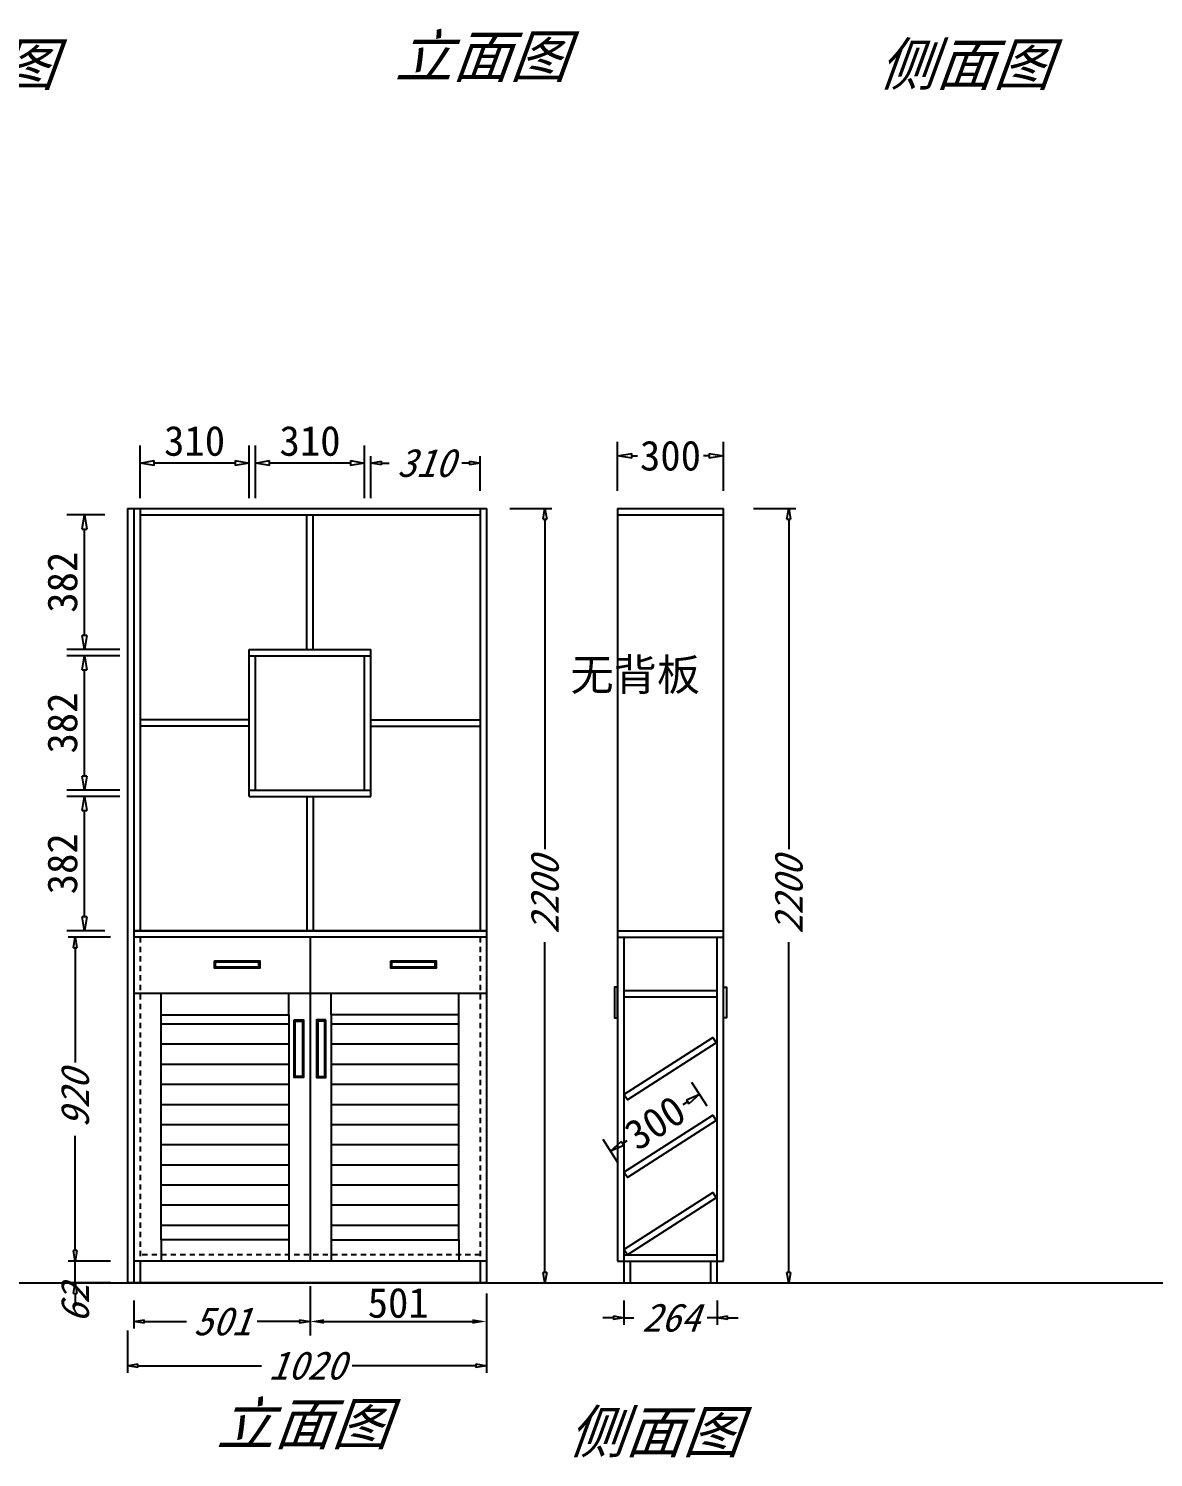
# Model space of a CAD drawing. Header units: millimetres. Extents: x 366509 to 398313, y -1245498 to -1202747.
# Drawn here: x 378739 to 381936, y -1233268 to -1229208 of the extents above; entities that cross this region are included whole.
import ezdxf

# ---------------------------------------------------------------- set-up
doc = ezdxf.new("R2010")
doc.units = ezdxf.units.MM
doc.header["$LTSCALE"] = 20
doc.linetypes.add('JIS_02_0.7', pattern=[1.35, 0.75, -0.6])
doc.layers.get('Defpoints').update_dxf_attribs({"color": 250})
doc.styles.get("Standard").update_dxf_attribs({"font": 'SimSun.ttf', "height": 85})
doc.styles.add('汉字', font='SimSun.ttf', dxfattribs={"oblique": 20, "height": 80})
doc.dimstyles.new('200', dxfattribs={"dimtxt": 90, "dimasz": 40, "dimexe": 50, "dimexo": 100, "dimgap": 20, "dimtad": 1, "dimdec": 0, "dimtxsty": 'Standard', "dimblk": 'CLOSEDBLANK', "dimcen": 100, "dimdle": 50, "dimclrd": 256, "dimclre": 256, "dimclrt": 256, "dimadec": 0, "dimazin": 0, "dimtfac": 1, "dimtdec": 0, "dimtmove": 2, "dimatfit": 3, "dimldrblk": 'CLOSEDBLANK', "dimfxl": 100, "dimfxlon": 1, "dimlwd": 25, "dimlwe": 25, "dimarcsym": 0})
doc.dimstyles.new('ISO-25', dxfattribs={"dimtxt": 2.5, "dimasz": 2.5, "dimexe": 1.25, "dimexo": 0.625, "dimtad": 1, "dimtxsty": 'Standard', "dimcen": 2.5, "dimadec": 0, "dimazin": 0, "dimtfac": 1, "dimtmove": 0, "dimatfit": 3, "dimfxl": 1, "dimarcsym": 0})
doc.dimstyles.get("Standard").update_dxf_attribs({"dimtxt": 0.18, "dimasz": 0.18, "dimexe": 0.18, "dimexo": 0.0625, "dimgap": 0.09, "dimtad": 0, "dimtih": 1, "dimtoh": 1, "dimdec": 4, "dimzin": 0, "dimdsep": 46, "dimtxsty": 'Standard', "dimcen": 0.09, "dimadec": 0, "dimazin": 0, "dimtfac": 1, "dimtdec": 4, "dimtofl": 0, "dimtmove": 0, "dimatfit": 3, "dimfxl": 1, "dimtolj": 1, "dimtzin": 0, "dimarcsym": 0})
doc.dimstyles.new('周文晶', dxfattribs={"dimtxt": 70, "dimasz": 40, "dimexe": 40, "dimexo": 30, "dimgap": 10, "dimtad": 0, "dimdec": 0, "dimtxsty": 'Standard', "dimblk": 'CLOSEDBLANK', "dimcen": 200, "dimclrd": 256, "dimclre": 256, "dimadec": 0, "dimazin": 0, "dimtfac": 1, "dimtdec": 0, "dimtmove": 0, "dimatfit": 3, "dimldrblk": 'CLOSEDBLANK', "dimfxl": 100, "dimfxlon": 1, "dimarcsym": 0})

# ---------------------------------------------------------------- blocks, each defined once
blk = doc.blocks.new('_ClosedBlank')
at = {"color": 0, "linetype": 'ByBlock', "lineweight": -2}
for p, q in [((-1, 0.17), (0, 0)), ((-1, 0.17), (-1, -0.17)), ((0, 0), (-1, -0.17))]:
    blk.add_line(p, q, dxfattribs=at)
blk = doc.blocks.new('*D1320')
at = {"lineweight": 25, "transparency": 16777216}
for p, q in [((380431.2, -1232822.3), (380431.2, -1232891.3)), ((380695.6, -1232822.3), (380695.6, -1232891.3)), ((380401.2, -1232871.3), (380371.2, -1232871.3)), ((380431.2, -1232871.3), (380458.8, -1232871.3)), ((380695.6, -1232871.3), (380668, -1232871.3)), ((380725.6, -1232871.3), (380755.6, -1232871.3))]:
    blk.add_line(p, q, dxfattribs=at)
at = {"layer": 'Defpoints', "color": 0, "transparency": 16777216}
for p in [(380431.2, -1232772.3), (380695.6, -1232772.3), (380695.6, -1232871.3)]:
    blk.add_point(p, dxfattribs=at)
at = {"lineweight": 25, "transparency": 16777216, "xscale": 30, "yscale": 30, "zscale": 30}
blk.add_blockref('_ClosedBlank', (380431.2, -1232871.3), dxfattribs=at)
at = {"lineweight": 25, "transparency": 16777216, "xscale": 30, "yscale": 30, "zscale": 30, "rotation": 180}
blk.add_blockref('_ClosedBlank', (380695.6, -1232871.3), dxfattribs=at)
at = {"lineweight": -3, "transparency": 16777216, "insert": (380563.4, -1232871.3), "char_height": 80, "attachment_point": 5, "style": '汉字'}
blk.add_mtext('264', dxfattribs=at)
blk = doc.blocks.new('*D1321')
at = {"lineweight": 25, "transparency": 16777216}
for p, q in [((380799.5, -1230572.3), (380919.5, -1230572.3)), ((380899.5, -1230602.3), (380899.5, -1231540.1)), ((380899.5, -1232742.3), (380899.5, -1231804.4)), ((380799.5, -1232772.3), (380919.5, -1232772.3))]:
    blk.add_line(p, q, dxfattribs=at)
at = {"layer": 'Defpoints', "color": 0, "transparency": 16777216}
for p in [(380713.6, -1230572.3), (380713.6, -1232772.3), (380899.5, -1232772.3)]:
    blk.add_point(p, dxfattribs=at)
at = {"lineweight": 25, "transparency": 16777216, "xscale": 30, "yscale": 30, "zscale": 30}
for p, rotation in [((380899.5, -1230572.3), 90), ((380899.5, -1232772.3), 270)]:
    blk.add_blockref('_ClosedBlank', p, dxfattribs=dict(at, rotation=rotation))
at = {"lineweight": -3, "transparency": 16777216, "insert": (380899.5, -1231672.3), "char_height": 80, "attachment_point": 5, "rotation": 90, "style": '汉字'}
blk.add_mtext('2200', dxfattribs=at)
blk = doc.blocks.new('*D1312')
at = {"lineweight": -2, "transparency": 16777216}
for p, q in [((380667.6, -1232270), (380624.3, -1232202.5)), ((380612.2, -1232257.7), (380598.8, -1232266.3)), ((380415, -1232431.9), (380371.7, -1232364.3)), ((380427, -1232376.4), (380440.4, -1232367.8))]:
    blk.add_line(p, q, dxfattribs=at)
at = {"layer": 'Defpoints', "color": 0, "transparency": 16777216}
for p in [(380645.9, -1232236.1), (380683.8, -1232295.3), (380431.2, -1232457.1)]:
    blk.add_point(p, dxfattribs=at)
at = {"lineweight": -2, "transparency": 16777216, "xscale": 40, "yscale": 40, "zscale": 40}
for p, rotation in [((380645.9, -1232236.1), 32.65196531533646), ((380393.3, -1232398), 212.6519653153365)]:
    blk.add_blockref('_ClosedBlank', p, dxfattribs=dict(at, rotation=rotation))
at = {"color": 0, "transparency": 16777216, "insert": (380519.6, -1232317.1), "char_height": 85, "attachment_point": 5, "rotation": 32.652}
blk.add_mtext('300', dxfattribs=at)
blk = doc.blocks.new('*D1313')
at = {"lineweight": -2, "transparency": 16777216}
for p, q in [((380413.2, -1230522.1), (380413.2, -1230382.1)), ((380713.6, -1230522.1), (380713.6, -1230382.1)), ((380453.2, -1230422.1), (380469.4, -1230422.1)), ((380673.6, -1230422.1), (380657.5, -1230422.1))]:
    blk.add_line(p, q, dxfattribs=at)
at = {"layer": 'Defpoints', "color": 0, "transparency": 16777216}
for p in [(380713.6, -1230422.1), (380413.2, -1230572.5), (380713.6, -1230572.5)]:
    blk.add_point(p, dxfattribs=at)
at = {"lineweight": -2, "transparency": 16777216, "xscale": 40, "yscale": 40, "zscale": 40, "rotation": 180}
blk.add_blockref('_ClosedBlank', (380413.2, -1230422.1), dxfattribs=at)
at = {"lineweight": -2, "transparency": 16777216, "xscale": 40, "yscale": 40, "zscale": 40}
blk.add_blockref('_ClosedBlank', (380713.6, -1230422.1), dxfattribs=at)
at = {"color": 0, "transparency": 16777216, "insert": (380563.4, -1230422.1), "char_height": 85, "attachment_point": 5}
blk.add_mtext('300', dxfattribs=at)
blk = doc.blocks.new('*D1290')
at = {"lineweight": 25, "transparency": 16777216}
for p, q in [((378871.9, -1232680.3), (378871.9, -1232650.3)), ((378971.9, -1232710.3), (378851.9, -1232710.3)), ((378871.9, -1232772.3), (378871.9, -1232710.3)), ((378971.9, -1232772.3), (378851.9, -1232772.3)), ((378871.9, -1232802.3), (378871.9, -1232832.3))]:
    blk.add_line(p, q, dxfattribs=at)
at = {"layer": 'Defpoints', "color": 0, "transparency": 16777216}
for p in [(378871.9, -1232710.3), (379056.2, -1232710.3), (379038.2, -1232772.3)]:
    blk.add_point(p, dxfattribs=at)
at = {"lineweight": 25, "transparency": 16777216, "xscale": 30, "yscale": 30, "zscale": 30}
for p, rotation in [((378871.9, -1232710.3), 270), ((378871.9, -1232772.3), 90)]:
    blk.add_blockref('_ClosedBlank', p, dxfattribs=dict(at, rotation=rotation))
at = {"lineweight": -3, "transparency": 16777216, "insert": (378871.9, -1232832.3), "char_height": 80, "attachment_point": 5, "rotation": 90, "style": '汉字'}
blk.add_mtext('62', dxfattribs=at)
blk = doc.blocks.new('*D1291')
at = {"lineweight": 25, "transparency": 16777216}
for p, q in [((378971.9, -1231790.3), (378851.9, -1231790.3)), ((378871.9, -1231820.3), (378871.9, -1232146.1)), ((378871.9, -1232680.3), (378871.9, -1232354.4)), ((378971.9, -1232710.3), (378851.9, -1232710.3))]:
    blk.add_line(p, q, dxfattribs=at)
at = {"layer": 'Defpoints', "color": 0, "transparency": 16777216}
for p in [(378871.9, -1231790.3), (379056.2, -1231790.3), (379056.2, -1232710.3)]:
    blk.add_point(p, dxfattribs=at)
at = {"lineweight": 25, "transparency": 16777216, "xscale": 30, "yscale": 30, "zscale": 30}
for p, rotation in [((378871.9, -1231790.3), 90), ((378871.9, -1232710.3), 270)]:
    blk.add_blockref('_ClosedBlank', p, dxfattribs=dict(at, rotation=rotation))
at = {"lineweight": -3, "transparency": 16777216, "insert": (378871.9, -1232250.3), "char_height": 80, "attachment_point": 5, "rotation": 90, "style": '汉字'}
blk.add_mtext('920', dxfattribs=at)
blk = doc.blocks.new('*D1292')
at = {"lineweight": 25, "transparency": 16777216}
for p, q in [((379712.2, -1230542.7), (379712.2, -1230422.7)), ((379742.2, -1230442.7), (379764, -1230442.7)), ((379992.2, -1230442.7), (379970.5, -1230442.7)), ((380022.2, -1230521.4), (380022.2, -1230422.7))]:
    blk.add_line(p, q, dxfattribs=at)
at = {"layer": 'Defpoints', "color": 0, "transparency": 16777216}
for p in [(380022.2, -1230442.7), (380022.2, -1230571.4), (379712.2, -1230972.3)]:
    blk.add_point(p, dxfattribs=at)
at = {"lineweight": 25, "transparency": 16777216, "xscale": 30, "yscale": 30, "zscale": 30, "rotation": 180}
blk.add_blockref('_ClosedBlank', (379712.2, -1230442.7), dxfattribs=at)
at = {"lineweight": 25, "transparency": 16777216, "xscale": 30, "yscale": 30, "zscale": 30}
blk.add_blockref('_ClosedBlank', (380022.2, -1230442.7), dxfattribs=at)
at = {"lineweight": -3, "transparency": 16777216, "insert": (379867.2, -1230442.7), "char_height": 80, "attachment_point": 5, "style": '汉字'}
blk.add_mtext('310', dxfattribs=at)
blk = doc.blocks.new('*D1293')
at = {"lineweight": 25, "transparency": 16777216}
for p, q in [((379020.2, -1232907.4), (379020.2, -1233027.4)), ((380040.2, -1232907.4), (380040.2, -1233027.4)), ((379050.2, -1233007.4), (379401.6, -1233007.4)), ((380010.2, -1233007.4), (379658.8, -1233007.4))]:
    blk.add_line(p, q, dxfattribs=at)
at = {"layer": 'Defpoints', "color": 0, "transparency": 16777216}
for p in [(379020.2, -1232772.3), (380040.2, -1232772.3), (380040.2, -1233007.4)]:
    blk.add_point(p, dxfattribs=at)
at = {"lineweight": 25, "transparency": 16777216, "xscale": 30, "yscale": 30, "zscale": 30, "rotation": 180}
blk.add_blockref('_ClosedBlank', (379020.2, -1233007.4), dxfattribs=at)
at = {"lineweight": 25, "transparency": 16777216, "xscale": 30, "yscale": 30, "zscale": 30}
blk.add_blockref('_ClosedBlank', (380040.2, -1233007.4), dxfattribs=at)
at = {"lineweight": -3, "transparency": 16777216, "insert": (379530.2, -1233007.4), "char_height": 80, "attachment_point": 5, "style": '汉字'}
blk.add_mtext('1020', dxfattribs=at)
blk = doc.blocks.new('*D1294')
at = {"lineweight": 25, "transparency": 16777216}
for p, q in [((380106.6, -1230572.3), (380226.6, -1230572.3)), ((380206.6, -1230602.3), (380206.6, -1231540.1)), ((380206.6, -1232742.3), (380206.6, -1231804.4)), ((380106.6, -1232772.3), (380226.6, -1232772.3))]:
    blk.add_line(p, q, dxfattribs=at)
at = {"layer": 'Defpoints', "color": 0, "transparency": 16777216}
for p in [(380040.2, -1230572.3), (380022.2, -1232772.3), (380206.6, -1232772.3)]:
    blk.add_point(p, dxfattribs=at)
at = {"lineweight": 25, "transparency": 16777216, "xscale": 30, "yscale": 30, "zscale": 30}
for p, rotation in [((380206.6, -1230572.3), 90), ((380206.6, -1232772.3), 270)]:
    blk.add_blockref('_ClosedBlank', p, dxfattribs=dict(at, rotation=rotation))
at = {"lineweight": -3, "transparency": 16777216, "insert": (380206.6, -1231672.3), "char_height": 80, "attachment_point": 5, "rotation": 90, "style": '汉字'}
blk.add_mtext('2200', dxfattribs=at)
blk = doc.blocks.new('*D1295')
at = {"lineweight": 25, "transparency": 16777216}
for p, q in [((379539.2, -1232781.8), (379539.2, -1232901.8)), ((379038.2, -1232822.3), (379038.2, -1232901.8)), ((379068.2, -1232881.8), (379188.4, -1232881.8)), ((379509.2, -1232881.8), (379389.1, -1232881.8))]:
    blk.add_line(p, q, dxfattribs=at)
at = {"layer": 'Defpoints', "color": 0, "transparency": 16777216}
for p in [(379539.2, -1232710.3), (379038.2, -1232772.3), (379038.2, -1232881.8)]:
    blk.add_point(p, dxfattribs=at)
at = {"lineweight": 25, "transparency": 16777216, "xscale": 30, "yscale": 30, "zscale": 30, "rotation": 180}
blk.add_blockref('_ClosedBlank', (379038.2, -1232881.8), dxfattribs=at)
at = {"lineweight": 25, "transparency": 16777216, "xscale": 30, "yscale": 30, "zscale": 30}
blk.add_blockref('_ClosedBlank', (379539.2, -1232881.8), dxfattribs=at)
at = {"lineweight": -3, "transparency": 16777216, "insert": (379288.7, -1232881.8), "char_height": 80, "attachment_point": 5, "style": '汉字'}
blk.add_mtext('501', dxfattribs=at)
blk = doc.blocks.new('*D1296')
at = {"lineweight": 25, "transparency": 16777216}
for p, q in [((379384.2, -1230542.7), (379384.2, -1230392.7)), ((379694.2, -1230542.7), (379694.2, -1230392.7)), ((379654.2, -1230442.7), (379424.2, -1230442.7))]:
    blk.add_line(p, q, dxfattribs=at)
at = {"layer": 'Defpoints', "color": 0, "transparency": 16777216}
for p in [(379384.2, -1230442.7), (379694.2, -1230972.3), (379384.2, -1230990.3)]:
    blk.add_point(p, dxfattribs=at)
at = {"lineweight": 25, "transparency": 16777216, "xscale": 40, "yscale": 40, "zscale": 40, "rotation": 180}
blk.add_blockref('_ClosedBlank', (379384.2, -1230442.7), dxfattribs=at)
at = {"lineweight": 25, "transparency": 16777216, "xscale": 40, "yscale": 40, "zscale": 40}
blk.add_blockref('_ClosedBlank', (379694.2, -1230442.7), dxfattribs=at)
at = {"lineweight": -3, "transparency": 16777216, "insert": (379539.2, -1230380.2), "char_height": 85, "attachment_point": 5}
blk.add_mtext('310', dxfattribs=at)
blk = doc.blocks.new('*D1297')
at = {"lineweight": 25, "transparency": 16777216}
for p, q in [((379056.2, -1230542.7), (379056.2, -1230392.7)), ((379366.2, -1230542.7), (379366.2, -1230392.7)), ((379326.2, -1230442.7), (379096.2, -1230442.7))]:
    blk.add_line(p, q, dxfattribs=at)
at = {"layer": 'Defpoints', "color": 0, "transparency": 16777216}
for p in [(379056.2, -1230442.7), (379366.2, -1230972.3), (379056.2, -1231652.2)]:
    blk.add_point(p, dxfattribs=at)
at = {"lineweight": 25, "transparency": 16777216, "xscale": 40, "yscale": 40, "zscale": 40, "rotation": 180}
blk.add_blockref('_ClosedBlank', (379056.2, -1230442.7), dxfattribs=at)
at = {"lineweight": 25, "transparency": 16777216, "xscale": 40, "yscale": 40, "zscale": 40}
blk.add_blockref('_ClosedBlank', (379366.2, -1230442.7), dxfattribs=at)
at = {"lineweight": -3, "transparency": 16777216, "insert": (379211.2, -1230380.2), "char_height": 85, "attachment_point": 5}
blk.add_mtext('310', dxfattribs=at)
blk = doc.blocks.new('*D1298')
at = {"lineweight": 25, "transparency": 16777216}
for p, q in [((378998.4, -1231390.3), (378848.4, -1231390.3)), ((378898.4, -1231732.3), (378898.4, -1231430.3)), ((378956.2, -1231772.3), (378848.4, -1231772.3))]:
    blk.add_line(p, q, dxfattribs=at)
at = {"layer": 'Defpoints', "color": 0, "transparency": 16777216}
for p in [(378898.4, -1231390.3), (379366.2, -1231390.3), (379056.2, -1231772.3)]:
    blk.add_point(p, dxfattribs=at)
at = {"lineweight": 25, "transparency": 16777216, "xscale": 40, "yscale": 40, "zscale": 40}
for p, rotation in [((378898.4, -1231390.3), 90), ((378898.4, -1231772.3), 270)]:
    blk.add_blockref('_ClosedBlank', p, dxfattribs=dict(at, rotation=rotation))
at = {"lineweight": -3, "transparency": 16777216, "insert": (378835.9, -1231581.3), "char_height": 85, "attachment_point": 5, "rotation": 90}
blk.add_mtext('382', dxfattribs=at)
blk = doc.blocks.new('*D1314')
at = {"lineweight": 25, "transparency": 16777216}
for p, q in [((378998.4, -1230990.3), (378848.4, -1230990.3)), ((378898.4, -1231332.3), (378898.4, -1231030.3)), ((378998.4, -1231372.3), (378848.4, -1231372.3))]:
    blk.add_line(p, q, dxfattribs=at)
at = {"layer": 'Defpoints', "color": 0, "transparency": 16777216}
for p in [(378898.4, -1230990.3), (379366.2, -1230990.3), (379366.2, -1231372.3)]:
    blk.add_point(p, dxfattribs=at)
at = {"lineweight": 25, "transparency": 16777216, "xscale": 40, "yscale": 40, "zscale": 40}
for p, rotation in [((378898.4, -1230990.3), 90), ((378898.4, -1231372.3), 270)]:
    blk.add_blockref('_ClosedBlank', p, dxfattribs=dict(at, rotation=rotation))
at = {"lineweight": -3, "transparency": 16777216, "insert": (378835.9, -1231181.3), "char_height": 85, "attachment_point": 5, "rotation": 90}
blk.add_mtext('382', dxfattribs=at)
blk = doc.blocks.new('*D1315')
at = {"lineweight": 25, "transparency": 16777216}
for p, q in [((378956.2, -1230590.3), (378848.4, -1230590.3)), ((378898.4, -1230932.3), (378898.4, -1230630.3)), ((378998.4, -1230972.3), (378848.4, -1230972.3))]:
    blk.add_line(p, q, dxfattribs=at)
at = {"layer": 'Defpoints', "color": 0, "transparency": 16777216}
for p in [(378898.4, -1230590.3), (379056.2, -1230590.3), (379366.2, -1230972.3)]:
    blk.add_point(p, dxfattribs=at)
at = {"lineweight": 25, "transparency": 16777216, "xscale": 40, "yscale": 40, "zscale": 40}
for p, rotation in [((378898.4, -1230590.3), 90), ((378898.4, -1230972.3), 270)]:
    blk.add_blockref('_ClosedBlank', p, dxfattribs=dict(at, rotation=rotation))
at = {"lineweight": -3, "transparency": 16777216, "insert": (378835.9, -1230781.3), "char_height": 85, "attachment_point": 5, "rotation": 90}
blk.add_mtext('382', dxfattribs=at)
blk = doc.blocks.new('*D1299')
at = {"color": 0, "lineweight": -2, "transparency": 16777216}
for p, q in [((379539.2, -1232781.8), (379539.2, -1232921.8)), ((380040.2, -1232802.3), (380040.2, -1232921.8)), ((379579.2, -1232881.8), (380000.2, -1232881.8))]:
    blk.add_line(p, q, dxfattribs=at)
at = {"color": 0, "transparency": 16777216}
for points in [[(379579.2, -1232875.2), (379579.2, -1232888.5), (379539.2, -1232881.8)], [(380000.2, -1232875.2), (380000.2, -1232888.5), (380040.2, -1232881.8)]]:
    blk.add_solid(points, dxfattribs=at)
at = {"layer": 'Defpoints', "color": 0, "transparency": 16777216}
for p in [(379539.2, -1232710.3), (380040.2, -1232772.3), (380040.2, -1232881.8)]:
    blk.add_point(p, dxfattribs=at)
at = {"color": 0, "lineweight": -3, "transparency": 16777216, "insert": (379789.7, -1232829.3), "char_height": 85, "attachment_point": 5}
blk.add_mtext('501', dxfattribs=at)

msp = doc.modelspace()

# ---------------------------------------------------------------- hatches: boundary and pattern name
at = {"lineweight": -3}
h = msp.add_hatch(dxfattribs=at)
h.set_pattern_fill('LINE', color=250, scale=18, style=0)
h.set_pattern_definition([(0, (258119.52, -1224721.09), (0, 57.15), [])])
h.paths.add_polyline_path([(379962.242, -1232010.294), (379599.242, -1232010.294), (379599.242, -1232650.294), (379962.242, -1232650.294)])
h.paths.add_polyline_path([(379116.242, -1232010.294), (379116.242, -1232650.294), (379479.242, -1232650.294), (379479.242, -1232010.294)])

# ---------------------------------------------------------------- linework, layer by layer
for p, q in [((379020.242, -1230572.294), (379020.242, -1232772.294)), ((379020.242, -1230572.294), (380040.242, -1230572.294)), ((379038.242, -1230572.294), (379038.242, -1232772.294)), ((379056.242, -1230572.294), (379056.242, -1231772.294)), ((379056.242, -1230590.294), (380022.242, -1230590.294)), ((380022.242, -1230572.294), (380022.242, -1231772.294)), ((380040.242, -1230572.294), (380040.242, -1232772.294)), ((380413.214, -1230572.294), (380713.601, -1230572.294)), ((380413.214, -1230572.294), (380413.214, -1232710.294)), ((380413.214, -1230590.294), (380713.601, -1230590.294)), ((380713.601, -1232710.294), (380713.601, -1230572.294)), ((379366.242, -1231390.294), (379366.242, -1230972.294)), ((379366.242, -1230972.294), (379712.242, -1230972.294)), ((379712.242, -1231390.294), (379712.242, -1230972.294)), ((379366.242, -1230990.294), (379712.242, -1230990.294)), ((379384.242, -1231372.294), (379384.242, -1230990.294)), ((379694.242, -1231372.294), (379694.242, -1230990.294)), ((379366.242, -1231172.294), (379056.242, -1231172.294)), ((379712.242, -1231172.294), (380022.242, -1231172.294)), ((379366.242, -1231190.294), (379056.242, -1231190.294)), ((379712.242, -1231190.294), (380022.242, -1231190.294)), ((379366.242, -1231372.294), (379712.242, -1231372.294)), ((379366.242, -1231390.294), (379712.242, -1231390.294)), ((380040.242, -1231772.294), (379038.242, -1231772.294)), ((379038.242, -1231772.294), (380040.242, -1231772.294)), ((380413.214, -1231772.294), (380713.601, -1231772.294)), ((380040.242, -1231790.294), (379038.242, -1231790.294)), ((379539.242, -1231790.294), (379539.242, -1232710.294)), ((380413.214, -1231790.294), (380713.601, -1231790.294)), ((380431.214, -1231790.294), (380431.214, -1232772.294)), ((380695.601, -1232772.294), (380695.601, -1231790.294)), ((380431.214, -1231941.294), (380695.601, -1231941.294)), ((380040.242, -1231950.294), (379038.242, -1231950.294)), ((379116.242, -1232010.294), (379116.242, -1231950.294)), ((379479.242, -1232010.294), (379479.242, -1231950.294)), ((379599.242, -1232010.294), (379599.242, -1231950.294)), ((379962.242, -1232010.294), (379962.242, -1231950.294)), ((380431.214, -1231959.294), (380695.601, -1231959.294)), ((379116.242, -1232650.294), (379116.242, -1232710.294)), ((379479.242, -1232650.294), (379479.242, -1232710.294)), ((379599.242, -1232650.294), (379599.242, -1232710.294)), ((379962.242, -1232650.294), (379962.242, -1232710.294)), ((380040.242, -1232710.294), (379038.242, -1232710.294)), ((380022.242, -1232710.294), (380022.242, -1232772.294)), ((380413.214, -1232710.294), (380713.601, -1232710.294)), ((380431.214, -1232692.294), (380695.601, -1232692.294)), ((380449.214, -1232710.294), (380449.214, -1232772.294)), ((380677.601, -1232772.294), (380677.601, -1232710.294)), ((380040.242, -1232772.294), (379038.242, -1232772.294)), ((380431.214, -1232772.294), (380695.601, -1232772.294))]:
    msp.add_line(p, q, dxfattribs=at)
for p, q in [((379530.242, -1230972.294), (379530.242, -1230590.294)), ((379548.242, -1230972.294), (379548.242, -1230590.294)), ((379530.242, -1231390.294), (379530.242, -1231772.294)), ((379548.242, -1231390.294), (379548.242, -1231772.294)), ((379056.242, -1232710.294), (379056.242, -1232772.294)), ((366509.141, -1232772.294), (398312.891, -1232772.294)), ((379038.242, -1232772.294), (379020.242, -1232772.294))]:
    msp.add_line(p, q)
at = {"color": 250, "linetype": 'JIS_02_0.7', "lineweight": -3}
for p, q in [((379056.242, -1231790.294), (379056.242, -1232710.294)), ((380022.242, -1231790.294), (380022.242, -1232710.294)), ((380022.242, -1232692.294), (379056.242, -1232692.294))]:
    msp.add_line(p, q, dxfattribs=at)
for points in [[(379267.82, -1231856.883), (379396.203, -1231856.883), (379396.203, -1231877.688), (379267.82, -1231877.688)], [(379270.82, -1231859.883), (379393.203, -1231859.883), (379393.203, -1231874.688), (379270.82, -1231874.688)], [(379768.82, -1231856.883), (379897.203, -1231856.883), (379897.203, -1231877.688), (379768.82, -1231877.688)], [(379771.82, -1231859.883), (379894.203, -1231859.883), (379894.203, -1231874.688), (379771.82, -1231874.688)], [(380413.214, -1231931.925), (380403.885, -1231931.925), (380403.885, -1232019.503), (380413.214, -1232019.503)], [(380713.601, -1231931.925), (380722.931, -1231931.925), (380722.931, -1232019.503), (380713.601, -1232019.503)]]:
    msp.add_lwpolyline(points, close=True)
at = {"lineweight": -3}
for points in [[(379116.242, -1232010.294), (379479.242, -1232010.294), (379479.242, -1232650.294), (379116.242, -1232650.294)], [(379493.947, -1232025.114), (379520.514, -1232025.114), (379520.514, -1232188.626), (379493.947, -1232188.626)], [(379584.538, -1232025.114), (379557.97, -1232025.114), (379557.97, -1232188.626), (379584.538, -1232188.626)], [(379962.242, -1232010.294), (379599.242, -1232010.294), (379599.242, -1232650.294), (379962.242, -1232650.294)], [(379496.947, -1232028.114), (379517.514, -1232028.114), (379517.514, -1232185.626), (379496.947, -1232185.626)], [(379581.538, -1232028.114), (379560.97, -1232028.114), (379560.97, -1232185.626), (379581.538, -1232185.626)]]:
    msp.add_lwpolyline(points, close=True, dxfattribs=at)
for points in [[(380431.214, -1232237.138), (380683.803, -1232075.278), (380693.515, -1232090.433), (380440.926, -1232252.294), (380431.214, -1232237.138)], [(380431.214, -1232457.138), (380683.803, -1232295.278), (380693.515, -1232310.433), (380440.926, -1232472.294), (380431.214, -1232457.138)], [(380431.214, -1232677.138), (380683.803, -1232515.278), (380693.515, -1232530.433), (380440.926, -1232692.294), (380431.214, -1232677.138)]]:
    msp.add_lwpolyline(points)

# ---------------------------------------------------------------- texts
at = {"color": 0, "char_height": 120, "width": 1293.93172, "attachment_point": 1, "style": '汉字'}
for s, insert in [('立面图', (379779.767, -1229226.649)), ('侧面图', (378324.628, -1229249.275)), ('侧面图', (381152.909, -1229249.275)), ('立面图', (379272.775, -1233112.392)), ('侧面图', (380270.448, -1233135.017))]:
    msp.add_mtext(s, dxfattribs=dict(at, insert=insert))
at = {"lineweight": -3, "insert": (380279.28, -1230998.915), "char_height": 90, "width": 545.64139, "attachment_point": 1}
msp.add_mtext('无背板', dxfattribs=at)

# ---------------------------------------------------------------- dimensions: what is measured, and where the dimension line sits
at = {"lineweight": -3}
for base, p1, p2, picture, middle in [((379056.242, -1230442.687), (379366.242, -1230972.294), (379056.242, -1231652.223), '*D1297', (379211.242, -1230380.187)), ((379384.242, -1230442.687), (379694.242, -1230972.294), (379384.242, -1230990.294), '*D1296', (379539.242, -1230380.187))]:
    dim = msp.add_linear_dim(base=base, p1=p1, p2=p2, dimstyle='200', dxfattribs=at)
    dim.commit()
    dim.dimension.update_dxf_attribs({"geometry": picture, "text_midpoint": middle})
for base, p1, p2, dimstyle, override, picture, middle in [((380022.242, -1230442.687), (379712.242, -1230972.294), (380022.242, -1230571.358), 'Standard', {"dimtxt": 80, "dimasz": 30, "dimexe": 20, "dimexo": 50, "dimgap": 10, "dimtih": 0, "dimtoh": 0, "dimdec": 0, "dimzin": 8, "dimtxsty": '汉字', "dimblk": 'ClosedBlank', "dimcen": 2.5, "dimclrd": 256, "dimclre": 256, "dimclrt": 256, "dimtdec": 0, "dimtofl": 1, "dimtmove": 1, "dimldrblk": 'ClosedBlank', "dimfxl": 100, "dimfxlon": 1, "dimtolj": 0, "dimtzin": 8, "dimlwd": 25, "dimlwe": 25, "dimarcsym": 1}, '*D1292', (379867.242, -1230442.687)), ((380040.242, -1232881.838), (379539.242, -1232710.294), (380040.242, -1232772.294), 'ISO-25', {"dimtxt": 70, "dimasz": 40, "dimexe": 40, "dimexo": 30, "dimgap": 10, "dimfxl": 100, "dimfxlon": 1}, '*D1299', (379789.742, -1232829.338)), ((380040.242, -1233007.396), (379020.242, -1232772.294), (380040.242, -1232772.294), 'Standard', {"dimtxt": 80, "dimasz": 30, "dimexe": 20, "dimexo": 50, "dimgap": 10, "dimtih": 0, "dimtoh": 0, "dimdec": 0, "dimzin": 8, "dimtxsty": '汉字', "dimblk": 'ClosedBlank', "dimcen": 2.5, "dimclrd": 256, "dimclre": 256, "dimclrt": 256, "dimtdec": 0, "dimtofl": 1, "dimtmove": 1, "dimldrblk": 'ClosedBlank', "dimfxl": 100, "dimfxlon": 1, "dimtolj": 0, "dimtzin": 8, "dimlwd": 25, "dimlwe": 25, "dimarcsym": 1}, '*D1293', (379530.242, -1233007.396)), ((380695.601, -1232871.323), (380431.214, -1232772.294), (380695.601, -1232772.294), 'Standard', {"dimtxt": 80, "dimasz": 30, "dimexe": 20, "dimexo": 50, "dimgap": 10, "dimtih": 0, "dimtoh": 0, "dimdec": 0, "dimzin": 8, "dimtxsty": '汉字', "dimblk": 'ClosedBlank', "dimcen": 2.5, "dimclrd": 256, "dimclre": 256, "dimclrt": 256, "dimtdec": 0, "dimtofl": 1, "dimtmove": 1, "dimldrblk": 'ClosedBlank', "dimfxl": 100, "dimfxlon": 1, "dimtolj": 0, "dimtzin": 8, "dimlwd": 25, "dimlwe": 25, "dimarcsym": 1}, '*D1320', (380563.408, -1232871.323))]:
    dim = msp.add_linear_dim(base=base, p1=p1, p2=p2, dimstyle=dimstyle, override=override, dxfattribs=at)
    dim.commit()
    dim.dimension.update_dxf_attribs({"geometry": picture, "text_midpoint": middle})
dim = msp.add_linear_dim(base=(380713.601, -1230422.141), p1=(380413.214, -1230572.52), p2=(380713.601, -1230572.52), dimstyle='周文晶')
dim.commit()
dim.dimension.update_dxf_attribs({"geometry": '*D1313', "text_midpoint": (380563.408, -1230422.141)})
for base, p1, p2, picture, middle in [((378898.44, -1230590.294), (379366.242, -1230972.294), (379056.242, -1230590.294), '*D1315', (378835.94, -1230781.294)), ((378898.44, -1230990.294), (379366.242, -1231372.294), (379366.242, -1230990.294), '*D1314', (378835.94, -1231181.294)), ((378898.44, -1231390.294), (379056.242, -1231772.294), (379366.242, -1231390.294), '*D1298', (378835.94, -1231581.294))]:
    dim = msp.add_linear_dim(base=base, p1=p1, p2=p2, angle=90, dimstyle='200', dxfattribs=at)
    dim.commit()
    dim.dimension.update_dxf_attribs({"geometry": picture, "text_midpoint": middle})
for base, p1, p2, angle, picture, middle in [((380206.605, -1232772.294), (380040.242, -1230572.294), (380022.242, -1232772.294), 90, '*D1294', (380206.605, -1231672.294)), ((380899.499, -1232772.294), (380713.601, -1230572.294), (380713.601, -1232772.294), 90, '*D1321', (380899.499, -1231672.294)), ((378871.879, -1231790.294), (379056.242, -1232710.294), (379056.242, -1231790.294), 270, '*D1291', (378871.879, -1232250.294)), ((379038.242, -1232881.838), (379539.242, -1232710.294), (379038.242, -1232772.294), 180, '*D1295', (379288.742, -1232881.838))]:
    dim = msp.add_linear_dim(base=base, p1=p1, p2=p2, angle=angle, dimstyle='Standard', override={"dimtxt": 80, "dimasz": 30, "dimexe": 20, "dimexo": 50, "dimgap": 10, "dimtih": 0, "dimtoh": 0, "dimdec": 0, "dimzin": 8, "dimtxsty": '汉字', "dimblk": 'ClosedBlank', "dimcen": 2.5, "dimclrd": 256, "dimclre": 256, "dimclrt": 256, "dimtdec": 0, "dimtofl": 1, "dimtmove": 1, "dimldrblk": 'ClosedBlank', "dimfxl": 100, "dimfxlon": 1, "dimtolj": 0, "dimtzin": 8, "dimlwd": 25, "dimlwe": 25, "dimarcsym": 1}, dxfattribs=at)
    dim.commit()
    dim.dimension.update_dxf_attribs({"geometry": picture, "text_midpoint": middle})
dim = msp.add_aligned_dim(p1=(380431.214, -1232457.138), p2=(380683.803, -1232295.278), distance=70.247, dimstyle='周文晶')
dim.commit()
dim.dimension.update_dxf_attribs({"geometry": '*D1312', "text_midpoint": (380519.608, -1232317.062)})
dim = msp.add_linear_dim(base=(378871.879, -1232710.294), p1=(379038.242, -1232772.294), p2=(379056.242, -1232710.294), angle=270, dimstyle='Standard', override={"dimtxt": 80, "dimasz": 30, "dimexe": 20, "dimexo": 50, "dimgap": 10, "dimtih": 0, "dimtoh": 0, "dimdec": 0, "dimzin": 8, "dimtxsty": '汉字', "dimblk": 'ClosedBlank', "dimcen": 2.5, "dimclrd": 256, "dimclre": 256, "dimclrt": 256, "dimtdec": 0, "dimtofl": 1, "dimtmove": 1, "dimldrblk": 'ClosedBlank', "dimfxl": 100, "dimfxlon": 1, "dimtolj": 0, "dimtzin": 8, "dimlwd": 25, "dimlwe": 25, "dimarcsym": 1}, dxfattribs=at)
dim.commit()
dim.dimension.update_dxf_attribs({"geometry": '*D1290', "text_midpoint": (378871.879, -1232832.294), "dimtype": 128})

doc.saveas('drawing.dxf')
